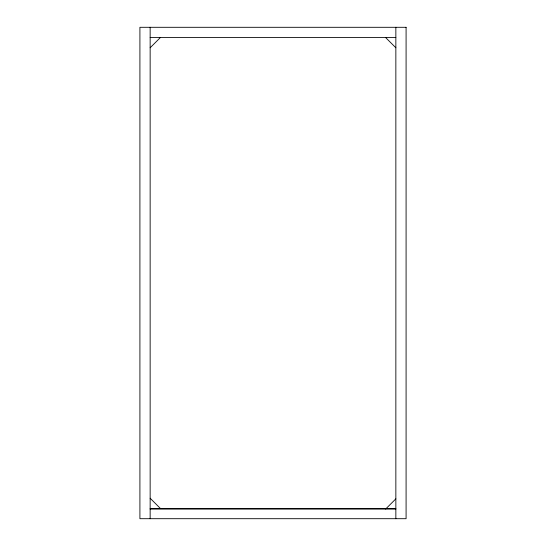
<?xml version="1.0" encoding="UTF-8"?>
<svg xmlns="http://www.w3.org/2000/svg" width="546" height="546" viewBox="0 0 546 546"><rect width="100%" height="100%" fill="white"/><g stroke="black" fill="none" stroke-linecap="round" stroke-linejoin="round"><path stroke-width="0.82" d="M150.15 47.775L160.387 37.538M385.613 509.077L395.85 498.839M150.15 37.538L395.85 37.538M150.15 508.462L395.85 508.462M150.15 509.077L395.85 509.077M385.613 37.538L395.85 47.775M150.15 498.225L160.387 508.462M395.85 27.3L395.85 518.7M150.15 27.3L150.15 518.7M406.087 27.3L139.912 27.3L139.912 518.7L406.087 518.7L406.087 27.3"/></g></svg>
